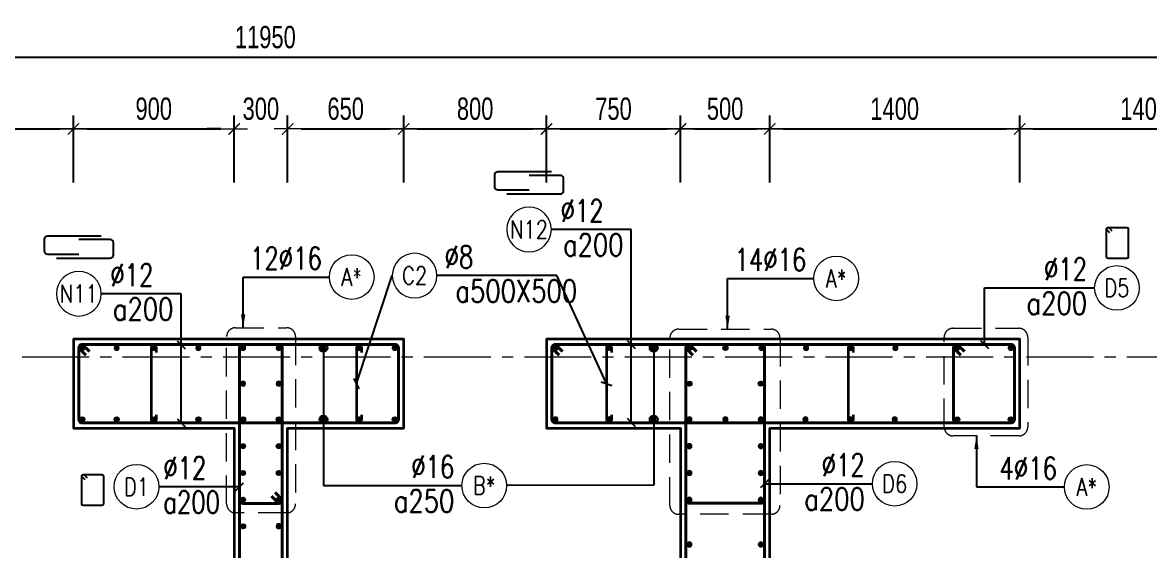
# Model space of a CAD drawing. Header units: millimetres. Extents: x 738475 to 1279438, y -34239 to 156422.
# Drawn here: x 1070368 to 1076680, y 19015 to 21970 of the extents above; entities that cross this region are included whole.
import ezdxf
from ezdxf.enums import TextEntityAlignment as Align

# ---------------------------------------------------------------- set-up
doc = ezdxf.new("R2010")
doc.units = ezdxf.units.MM
doc.header["$MEASUREMENT"] = 0
doc.linetypes.add('HIDDEN2', pattern=[4.7625, 3.175, -1.5875])
doc.linetypes.add('HT_Grid$0$CENTER2', pattern=[1.125, 0.75, -0.125, 0.125, -0.125])
doc.layers.get('0').update_dxf_attribs({"lineweight": 20})
doc.layers.get('Defpoints').update_dxf_attribs({"color": 151, "lineweight": 9})
for name, color, linetype, lineweight in [('HT_Grid$0$NDC_S_AXIS', 5, 'HT_Grid$0$CENTER2', 13), ('KC-LEADER', 153, 'Continuous', 18), ('KC-THEP', 6, 'Continuous', 40), ('NDC_S_DIM', 1, 'Continuous', 15), ('NDC_S_HIDDEN', 8, 'HIDDEN2', 13), ('NDC_S_LEADER', 1, 'Continuous', 15), ('NDC_S_REBAR', 4, 'Continuous', 35), ('NDC_S_STIRRUP', 4, 'Continuous', 40), ('NDC_S_VN TEXT', 7, 'Continuous', 20), ('NDC_S_WALL', 6, 'Continuous', 35)]:
    doc.layers.add(name, color=color, linetype=linetype, lineweight=lineweight)
doc.layers.add('Leader', color=6, linetype='Continuous')
doc.layers.add('Ligature', color=1, linetype='Continuous')
doc.styles.add('NDC_DIM', font='', dxfattribs={"width": 0.75})
doc.styles.add('NDC_EN TXT', font='romans.shx', dxfattribs={"width": 0.8})
doc.styles.get('NDC_DIM').set_extended_font_data('Dotum')
doc.dimstyles.new('NDC_dim_30', dxfattribs={"dimscale": 30, "dimtxt": 2.5, "dimasz": 1.5, "dimexe": 1.5, "dimexo": 2.5, "dimgap": 1, "dimtad": 1, "dimdec": 0, "dimzin": 0, "dimdsep": 46, "dimtxsty": 'NDC_DIM', "dimblk": 'DIMMARK', "dimcen": 0.09, "dimdle": 1.2, "dimclrd": 1, "dimclre": 1, "dimclrt": 3, "dimadec": 0, "dimazin": 0, "dimtfac": 1, "dimtdec": 0, "dimtix": 1, "dimtofl": 0, "dimtmove": 0, "dimatfit": 3, "dimfxl": 6, "dimfxlon": 1, "dimtolj": 1, "dimtzin": 0, "dimarcsym": 0})
doc.dimstyles.new('NDC_dim_50', dxfattribs={"dimscale": 50, "dimtxt": 2.5, "dimasz": 1.5, "dimexe": 1.5, "dimexo": 2.5, "dimgap": 1, "dimtad": 1, "dimdec": 0, "dimzin": 0, "dimdsep": 46, "dimtxsty": 'NDC_DIM', "dimblk": 'DIMMARK', "dimcen": 0.09, "dimdle": 1.2, "dimclrd": 1, "dimclre": 1, "dimclrt": 3, "dimadec": 0, "dimazin": 0, "dimtfac": 1, "dimtdec": 0, "dimtix": 1, "dimtofl": 0, "dimtmove": 0, "dimatfit": 3, "dimfxl": 6, "dimfxlon": 1, "dimtolj": 1, "dimtzin": 0, "dimarcsym": 0})

# ---------------------------------------------------------------- blocks, each defined once
blk = doc.blocks.new('THEP')
at = {"layer": 'KC-LEADER', "color": 6}
blk.add_circle((0, 0), 14, dxfattribs=at)
at = {"layer": 'KC-THEP'}
for p, q in [((-14, 0), (14, 0)), ((9.9, 9.9), (-9.9, -9.9)), ((-9.9, 9.9), (9.9, -9.9)), ((0, 14), (0, -14))]:
    blk.add_line(p, q, dxfattribs=at)
blk = doc.blocks.new('DIMMARK')
at = {"layer": 'NDC_S_DIM', "color": 1}
blk.add_line((-1.5, 0), (1, 0), dxfattribs=at)
at = {"layer": 'NDC_S_DIM', "color": 2, "const_width": 0.1}
blk.add_lwpolyline([(-0.424, -0.424), (0.424, 0.424)], dxfattribs=at)
blk = doc.blocks.new('*U11')
blk.add_circle((-2.5, 0), 2.5)
at = {"layer": 'NDC_S_VN TEXT', "color": 3, "style": 'NDC_EN TXT', "width": 0.75}
for tag, p in [('DK1', (0.5, 0.85)), ('KC1', (0.5, -2.97))]:
    blk.add_attdef(tag, p, '', height=2.5, dxfattribs=at)
at = {"layer": 'NDC_S_VN TEXT', "color": 7, "style": 'NDC_EN TXT', "width": 0.8}
blk.add_attdef('SH2', text='', height=2, dxfattribs=at).set_placement((-2.5, 0), align=Align.MIDDLE)
blk = doc.blocks.new('*U9')
blk.add_circle((2.5, 0), 2.5)
at = {"layer": 'NDC_S_VN TEXT', "color": 3, "style": 'NDC_EN TXT', "width": 0.75}
blk.add_attdef('DK2', text='', height=2.5, dxfattribs=at).set_placement((-0.85, 0.85), align=Align.RIGHT)
at = {"layer": 'NDC_S_VN TEXT', "color": 7, "style": 'NDC_EN TXT', "width": 0.8}
blk.add_attdef('SH3', text='', height=2, dxfattribs=at).set_placement((2.5, 0), align=Align.MIDDLE)
blk = doc.blocks.new('*U10')
blk.add_circle((2.5, 0), 2.5)
at = {"layer": 'NDC_S_VN TEXT', "color": 3, "style": 'NDC_EN TXT'}
for tag, width, p in [('DK2', 0.75, (-0.85, 0.85)), ('KC2', 0.8, (-0.85, -2.97))]:
    blk.add_attdef(tag, text='', height=2.5, dxfattribs=dict(at, width=width)).set_placement(p, align=Align.RIGHT)
at = {"layer": 'NDC_S_VN TEXT', "color": 7, "style": 'NDC_EN TXT', "width": 0.8}
blk.add_attdef('SH3', text='', height=2, dxfattribs=at).set_placement((2.5, 0), align=Align.MIDDLE)
blk = doc.blocks.new('A$C72321851')
at = {"layer": 'Ligature'}
for points in [[(-60.9, -129.3), (-60.9, 170.9, -0.414214), (-43.3, 188.5), (25.8, 188.5, -0.414214), (43.4, 170.9), (43.4, -4.3)], [(-39.7, -4.3), (-39.7, -179.5, 0.414214), (-22.1, -197.1), (47, -197.1, 0.414214), (64.6, -179.5), (64.6, 120.7)]]:
    blk.add_lwpolyline(points, format="xyb", dxfattribs=at)
blk = doc.blocks.new('*D930')
at = {"layer": 'Defpoints', "color": 0, "ltscale": 200, "transparency": 16777216}
for p in [(1070653.3, 21374), (1069553.3, 19948.3), (1070653.3, 19948.3)]:
    blk.add_point(p, dxfattribs=at)
at = {"layer": 'NDC_S_DIM', "color": 1, "lineweight": -2, "ltscale": 200, "transparency": 16777216}
for p, q in [((1069553.3, 21074), (1069553.3, 21449)), ((1070653.3, 21074), (1070653.3, 21449)), ((1069628.3, 21374), (1070578.3, 21374))]:
    blk.add_line(p, q, dxfattribs=at)
at = {"layer": 'NDC_S_DIM', "color": 1, "lineweight": -2, "ltscale": 200, "transparency": 16777216, "xscale": 75, "yscale": 75, "zscale": 75, "rotation": 180}
blk.add_blockref('DIMMARK', (1069553.3, 21374), dxfattribs=at)
at = {"layer": 'NDC_S_DIM', "color": 1, "lineweight": -2, "ltscale": 200, "transparency": 16777216, "xscale": 75, "yscale": 75, "zscale": 75}
blk.add_blockref('DIMMARK', (1070653.3, 21374), dxfattribs=at)
at = {"layer": 'NDC_S_DIM', "color": 3, "ltscale": 200, "transparency": 16777216, "insert": (1070103.3, 21486.6), "char_height": 125, "attachment_point": 5, "style": 'NDC_DIM'}
blk.add_mtext('\\A1;1100', dxfattribs=at)
blk = doc.blocks.new('*D931')
at = {"layer": 'Defpoints', "color": 0, "ltscale": 200, "transparency": 16777216}
for p in [(1071553.3, 21374), (1070653.3, 19948.3), (1071553.3, 19698.3)]:
    blk.add_point(p, dxfattribs=at)
at = {"layer": 'NDC_S_DIM', "color": 1, "lineweight": -2, "ltscale": 200, "transparency": 16777216}
for p, q in [((1070653.3, 21074), (1070653.3, 21449)), ((1071553.3, 21074), (1071553.3, 21449)), ((1070728.3, 21374), (1071478.3, 21374))]:
    blk.add_line(p, q, dxfattribs=at)
at = {"layer": 'NDC_S_DIM', "color": 1, "lineweight": -2, "ltscale": 200, "transparency": 16777216, "xscale": 75, "yscale": 75, "zscale": 75, "rotation": 180}
blk.add_blockref('DIMMARK', (1070653.3, 21374), dxfattribs=at)
at = {"layer": 'NDC_S_DIM', "color": 1, "lineweight": -2, "ltscale": 200, "transparency": 16777216, "xscale": 75, "yscale": 75, "zscale": 75}
blk.add_blockref('DIMMARK', (1071553.3, 21374), dxfattribs=at)
at = {"layer": 'NDC_S_DIM', "color": 3, "ltscale": 200, "transparency": 16777216, "insert": (1071103.3, 21486.6), "char_height": 125, "attachment_point": 5, "style": 'NDC_DIM'}
blk.add_mtext('\\A1;900', dxfattribs=at)
blk = doc.blocks.new('*D932')
at = {"layer": 'Defpoints', "color": 0, "ltscale": 200, "transparency": 16777216}
for p in [(1071853.3, 21374), (1071553.3, 19698.3), (1071853.3, 19698.3)]:
    blk.add_point(p, dxfattribs=at)
at = {"layer": 'NDC_S_DIM', "color": 1, "lineweight": -2, "ltscale": 200, "transparency": 16777216}
for p, q in [((1071553.3, 21074), (1071553.3, 21449)), ((1071853.3, 21074), (1071853.3, 21449)), ((1071478.3, 21374), (1071403.3, 21374)), ((1071928.3, 21374), (1072003.3, 21374))]:
    blk.add_line(p, q, dxfattribs=at)
at = {"layer": 'NDC_S_DIM', "color": 1, "lineweight": -2, "ltscale": 200, "transparency": 16777216, "xscale": 75, "yscale": 75, "zscale": 75}
blk.add_blockref('DIMMARK', (1071553.3, 21374), dxfattribs=at)
at = {"layer": 'NDC_S_DIM', "color": 1, "lineweight": -2, "ltscale": 200, "transparency": 16777216, "xscale": 75, "yscale": 75, "zscale": 75, "rotation": 180}
blk.add_blockref('DIMMARK', (1071853.3, 21374), dxfattribs=at)
at = {"layer": 'NDC_S_DIM', "color": 3, "ltscale": 200, "transparency": 16777216, "insert": (1071703.3, 21486.6), "char_height": 125, "attachment_point": 5, "style": 'NDC_DIM'}
blk.add_mtext('\\A1;300', dxfattribs=at)
blk = doc.blocks.new('*D933')
at = {"layer": 'Defpoints', "color": 0, "ltscale": 200, "transparency": 16777216}
for p in [(1072503.3, 21374), (1071853.3, 19698.3), (1072503.3, 19698.3)]:
    blk.add_point(p, dxfattribs=at)
at = {"layer": 'NDC_S_DIM', "color": 1, "lineweight": -2, "ltscale": 200, "transparency": 16777216}
for p, q in [((1071853.3, 21074), (1071853.3, 21449)), ((1072503.3, 21074), (1072503.3, 21449)), ((1071928.3, 21374), (1072428.3, 21374))]:
    blk.add_line(p, q, dxfattribs=at)
at = {"layer": 'NDC_S_DIM', "color": 1, "lineweight": -2, "ltscale": 200, "transparency": 16777216, "xscale": 75, "yscale": 75, "zscale": 75, "rotation": 180}
blk.add_blockref('DIMMARK', (1071853.3, 21374), dxfattribs=at)
at = {"layer": 'NDC_S_DIM', "color": 1, "lineweight": -2, "ltscale": 200, "transparency": 16777216, "xscale": 75, "yscale": 75, "zscale": 75}
blk.add_blockref('DIMMARK', (1072503.3, 21374), dxfattribs=at)
at = {"layer": 'NDC_S_DIM', "color": 3, "ltscale": 200, "transparency": 16777216, "insert": (1072178.3, 21486.6), "char_height": 125, "attachment_point": 5, "style": 'NDC_DIM'}
blk.add_mtext('\\A1;650', dxfattribs=at)
blk = doc.blocks.new('*D934')
at = {"layer": 'Defpoints', "color": 0, "ltscale": 200, "transparency": 16777216}
for p in [(1073303.3, 21374), (1072503.3, 19698.3), (1073303.3, 19698.3)]:
    blk.add_point(p, dxfattribs=at)
at = {"layer": 'NDC_S_DIM', "color": 1, "lineweight": -2, "ltscale": 200, "transparency": 16777216}
for p, q in [((1072503.3, 21074), (1072503.3, 21449)), ((1073303.3, 21074), (1073303.3, 21449)), ((1072578.3, 21374), (1073228.3, 21374))]:
    blk.add_line(p, q, dxfattribs=at)
at = {"layer": 'NDC_S_DIM', "color": 1, "lineweight": -2, "ltscale": 200, "transparency": 16777216, "xscale": 75, "yscale": 75, "zscale": 75, "rotation": 180}
blk.add_blockref('DIMMARK', (1072503.3, 21374), dxfattribs=at)
at = {"layer": 'NDC_S_DIM', "color": 1, "lineweight": -2, "ltscale": 200, "transparency": 16777216, "xscale": 75, "yscale": 75, "zscale": 75}
blk.add_blockref('DIMMARK', (1073303.3, 21374), dxfattribs=at)
at = {"layer": 'NDC_S_DIM', "color": 3, "ltscale": 200, "transparency": 16777216, "insert": (1072903.3, 21486.6), "char_height": 125, "attachment_point": 5, "style": 'NDC_DIM'}
blk.add_mtext('\\A1;800', dxfattribs=at)
blk = doc.blocks.new('*D935')
at = {"layer": 'Defpoints', "color": 0, "ltscale": 200, "transparency": 16777216}
for p in [(1074053.3, 21374), (1073303.3, 19698.3), (1074053.3, 19698.3)]:
    blk.add_point(p, dxfattribs=at)
at = {"layer": 'NDC_S_DIM', "color": 1, "lineweight": -2, "ltscale": 200, "transparency": 16777216}
for p, q in [((1073303.3, 21074), (1073303.3, 21449)), ((1074053.3, 21074), (1074053.3, 21449)), ((1073378.3, 21374), (1073978.3, 21374))]:
    blk.add_line(p, q, dxfattribs=at)
at = {"layer": 'NDC_S_DIM', "color": 1, "lineweight": -2, "ltscale": 200, "transparency": 16777216, "xscale": 75, "yscale": 75, "zscale": 75, "rotation": 180}
blk.add_blockref('DIMMARK', (1073303.3, 21374), dxfattribs=at)
at = {"layer": 'NDC_S_DIM', "color": 1, "lineweight": -2, "ltscale": 200, "transparency": 16777216, "xscale": 75, "yscale": 75, "zscale": 75}
blk.add_blockref('DIMMARK', (1074053.3, 21374), dxfattribs=at)
at = {"layer": 'NDC_S_DIM', "color": 3, "ltscale": 200, "transparency": 16777216, "insert": (1073678.3, 21486.6), "char_height": 125, "attachment_point": 5, "style": 'NDC_DIM'}
blk.add_mtext('\\A1;750', dxfattribs=at)
blk = doc.blocks.new('*D936')
at = {"layer": 'Defpoints', "color": 0, "ltscale": 200, "transparency": 16777216}
for p in [(1074553.3, 21374), (1074053.3, 19698.3), (1074553.3, 19656.6)]:
    blk.add_point(p, dxfattribs=at)
at = {"layer": 'NDC_S_DIM', "color": 1, "lineweight": -2, "ltscale": 200, "transparency": 16777216}
for p, q in [((1074053.3, 21074), (1074053.3, 21449)), ((1074553.3, 21074), (1074553.3, 21449)), ((1074128.3, 21374), (1074478.3, 21374))]:
    blk.add_line(p, q, dxfattribs=at)
at = {"layer": 'NDC_S_DIM', "color": 1, "lineweight": -2, "ltscale": 200, "transparency": 16777216, "xscale": 75, "yscale": 75, "zscale": 75, "rotation": 180}
blk.add_blockref('DIMMARK', (1074053.3, 21374), dxfattribs=at)
at = {"layer": 'NDC_S_DIM', "color": 1, "lineweight": -2, "ltscale": 200, "transparency": 16777216, "xscale": 75, "yscale": 75, "zscale": 75}
blk.add_blockref('DIMMARK', (1074553.3, 21374), dxfattribs=at)
at = {"layer": 'NDC_S_DIM', "color": 3, "ltscale": 200, "transparency": 16777216, "insert": (1074303.3, 21486.6), "char_height": 125, "attachment_point": 5, "style": 'NDC_DIM'}
blk.add_mtext('\\A1;500', dxfattribs=at)
blk = doc.blocks.new('*D942')
at = {"layer": 'Defpoints', "color": 0, "ltscale": 200, "transparency": 16777216}
for p in [(1075346.8, 20098.3), (1079617, 20098.3), (1075346.8, 11098.3)]:
    blk.add_point(p, dxfattribs=at)
at = {"layer": 'NDC_S_DIM', "color": 1, "lineweight": -2, "ltscale": 200, "transparency": 16777216}
for p, q in [((1079317, 20098.3), (1079692, 20098.3)), ((1079617, 11173.3), (1079617, 20023.3)), ((1079317, 11098.3), (1079692, 11098.3))]:
    blk.add_line(p, q, dxfattribs=at)
at = {"layer": 'NDC_S_DIM', "color": 1, "lineweight": -2, "ltscale": 200, "transparency": 16777216, "xscale": 75, "yscale": 75, "zscale": 75}
for p, rotation in [((1079617, 20098.3), 90), ((1079617, 11098.3), 270)]:
    blk.add_blockref('DIMMARK', p, dxfattribs=dict(at, rotation=rotation))
at = {"layer": 'NDC_S_DIM', "color": 3, "ltscale": 200, "transparency": 16777216, "insert": (1079504.4, 15598.3), "char_height": 125, "attachment_point": 5, "rotation": 90, "style": 'NDC_DIM'}
blk.add_mtext('\\A1;9000', dxfattribs=at)
blk = doc.blocks.new('*D943')
at = {"layer": 'Defpoints', "color": 0, "ltscale": 200, "transparency": 16777216}
for p in [(1074460.2, 20198.3), (1079205.3, 20198.3), (1074053.3, 20098.3)]:
    blk.add_point(p, dxfattribs=at)
at = {"layer": 'NDC_S_DIM', "color": 1, "lineweight": -2, "ltscale": 200, "transparency": 16777216}
for p, q in [((1079205.3, 20273.3), (1079205.3, 20348.3)), ((1078905.3, 20198.3), (1079280.3, 20198.3)), ((1078905.3, 20098.3), (1079280.3, 20098.3)), ((1079205.3, 20023.3), (1079205.3, 19948.3))]:
    blk.add_line(p, q, dxfattribs=at)
at = {"layer": 'NDC_S_DIM', "color": 1, "lineweight": -2, "ltscale": 200, "transparency": 16777216, "xscale": 75, "yscale": 75, "zscale": 75}
for p, rotation in [((1079205.3, 20198.3), 270), ((1079205.3, 20098.3), 90)]:
    blk.add_blockref('DIMMARK', p, dxfattribs=dict(at, rotation=rotation))
at = {"layer": 'NDC_S_DIM', "color": 3, "ltscale": 200, "transparency": 16777216, "insert": (1079092.8, 20148.3), "char_height": 125, "attachment_point": 5, "rotation": 90, "style": 'NDC_DIM'}
blk.add_mtext('\\A1;100', dxfattribs=at)
blk = doc.blocks.new('*D949')
at = {"layer": 'Defpoints', "color": 0, "ltscale": 200, "transparency": 16777216}
for p in [(1077703.3, 21775.1), (1065753.3, 21074), (1077703.3, 20198.3)]:
    blk.add_point(p, dxfattribs=at)
at = {"layer": 'NDC_S_DIM', "color": 1, "lineweight": -2, "ltscale": 200, "transparency": 16777216}
for p, q in [((1065753.3, 21475.1), (1065753.3, 21850.1)), ((1077703.3, 21475.1), (1077703.3, 21850.1)), ((1065828.3, 21775.1), (1077628.3, 21775.1))]:
    blk.add_line(p, q, dxfattribs=at)
at = {"layer": 'NDC_S_DIM', "color": 1, "lineweight": -2, "ltscale": 200, "transparency": 16777216, "xscale": 75, "yscale": 75, "zscale": 75, "rotation": 180}
blk.add_blockref('DIMMARK', (1065753.3, 21775.1), dxfattribs=at)
at = {"layer": 'NDC_S_DIM', "color": 1, "lineweight": -2, "ltscale": 200, "transparency": 16777216, "xscale": 75, "yscale": 75, "zscale": 75}
blk.add_blockref('DIMMARK', (1077703.3, 21775.1), dxfattribs=at)
at = {"layer": 'NDC_S_DIM', "color": 3, "ltscale": 200, "transparency": 16777216, "insert": (1071728.3, 21887.7), "char_height": 125, "attachment_point": 5, "style": 'NDC_DIM'}
blk.add_mtext('\\A1;11950', dxfattribs=at)
blk = doc.blocks.new('*D959')
at = {"layer": 'Defpoints', "color": 0, "ltscale": 200, "transparency": 16777216}
for p in [(1075953.3, 21374), (1075953.3, 20198.3), (1074553.3, 19656.6)]:
    blk.add_point(p, dxfattribs=at)
at = {"layer": 'NDC_S_DIM', "color": 1, "lineweight": -2, "ltscale": 200, "transparency": 16777216}
for p, q in [((1074553.3, 21074), (1074553.3, 21449)), ((1075953.3, 21074), (1075953.3, 21449)), ((1074628.3, 21374), (1075878.3, 21374))]:
    blk.add_line(p, q, dxfattribs=at)
at = {"layer": 'NDC_S_DIM', "color": 1, "lineweight": -2, "ltscale": 200, "transparency": 16777216, "xscale": 75, "yscale": 75, "zscale": 75, "rotation": 180}
blk.add_blockref('DIMMARK', (1074553.3, 21374), dxfattribs=at)
at = {"layer": 'NDC_S_DIM', "color": 1, "lineweight": -2, "ltscale": 200, "transparency": 16777216, "xscale": 75, "yscale": 75, "zscale": 75}
blk.add_blockref('DIMMARK', (1075953.3, 21374), dxfattribs=at)
at = {"layer": 'NDC_S_DIM', "color": 3, "ltscale": 200, "transparency": 16777216, "insert": (1075253.3, 21486.6), "char_height": 125, "attachment_point": 5, "style": 'NDC_DIM'}
blk.add_mtext('\\A1;1400', dxfattribs=at)
blk = doc.blocks.new('*D964')
at = {"layer": 'Defpoints', "color": 0, "ltscale": 200, "transparency": 16777216}
for p in [(1077353.3, 21374), (1075953.3, 20198.3), (1077353.3, 20198.3)]:
    blk.add_point(p, dxfattribs=at)
at = {"layer": 'NDC_S_DIM', "color": 1, "lineweight": -2, "ltscale": 200, "transparency": 16777216}
for p, q in [((1075953.3, 21074), (1075953.3, 21449)), ((1077353.3, 21074), (1077353.3, 21449)), ((1076028.3, 21374), (1077278.3, 21374))]:
    blk.add_line(p, q, dxfattribs=at)
at = {"layer": 'NDC_S_DIM', "color": 1, "lineweight": -2, "ltscale": 200, "transparency": 16777216, "xscale": 75, "yscale": 75, "zscale": 75, "rotation": 180}
blk.add_blockref('DIMMARK', (1075953.3, 21374), dxfattribs=at)
at = {"layer": 'NDC_S_DIM', "color": 1, "lineweight": -2, "ltscale": 200, "transparency": 16777216, "xscale": 75, "yscale": 75, "zscale": 75}
blk.add_blockref('DIMMARK', (1077353.3, 21374), dxfattribs=at)
at = {"layer": 'NDC_S_DIM', "color": 3, "ltscale": 200, "transparency": 16777216, "insert": (1076653.3, 21486.6), "char_height": 125, "attachment_point": 5, "style": 'NDC_DIM'}
blk.add_mtext('\\A1;1400', dxfattribs=at)

msp = doc.modelspace()

# ---------------------------------------------------------------- linework, layer by layer
at = {"layer": 'HT_Grid$0$NDC_S_AXIS', "ltscale": 500}
msp.add_line((1060803.973, 20098.282), (1079616.991, 20098.282), dxfattribs=at)
at = {"layer": 'Ligature'}
for points in [[(1076458.595, 20792.493), (1076442.629, 20808.459, -0.66817864), (1076448.403, 20822.397), (1076553.031, 20822.397, -0.41421356), (1076561.196, 20814.232), (1076561.196, 20657.124, -0.41421356), (1076553.031, 20648.959), (1076448.403, 20648.959, -0.41421356), (1076440.238, 20657.124), (1076440.238, 20814.232, -0.66817864), (1076454.176, 20820.005), (1076470.142, 20804.039)], [(1070718.835, 19410.003), (1070702.869, 19425.969, -0.66817864), (1070708.643, 19439.907), (1070813.271, 19439.907, -0.41421356), (1070821.436, 19431.742), (1070821.436, 19274.634, -0.41421356), (1070813.271, 19266.47), (1070708.642, 19266.47, -0.41421356), (1070700.478, 19274.634), (1070700.478, 19431.742, -0.66817864), (1070714.416, 19437.515), (1070730.382, 19421.55)]]:
    msp.add_lwpolyline(points, format="xyb", dxfattribs=at)
at = {"layer": 'NDC_S_HIDDEN', "ltscale": 50}
for points in [[(1071561.464, 20261.369), (1071847.533, 20261.369, -0.41421356), (1071897.533, 20211.369), (1071897.533, 19274.893, -0.41421356), (1071847.533, 19224.893), (1071561.464, 19224.893, -0.41421356), (1071511.464, 19274.893), (1071511.464, 20211.369, -0.41421356)], [(1074560.75, 19217.009), (1074043.41, 19217.009, -0.41421356), (1073993.41, 19267.009), (1073993.41, 20203.485, -0.41421356), (1074043.41, 20253.485), (1074560.75, 20253.485, -0.41421356), (1074610.75, 20203.485), (1074610.75, 19267.009, -0.41421356)], [(1075580.01, 20258.191), (1075948.53, 20258.191, -0.41421356), (1075998.53, 20208.191), (1075998.53, 19706.141, -0.41421356), (1075948.53, 19656.141), (1075580.01, 19656.141, -0.41421356), (1075530.01, 19706.141), (1075530.01, 20208.191, -0.41421356)]]:
    msp.add_lwpolyline(points, format="xyb", close=True, dxfattribs=at)
at = {"layer": 'NDC_S_REBAR'}
for points in [[(1071118.459, 20123.282), (1071118.459, 20148.282, 1), (1071088.459, 20148.282), (1071088.459, 19748.282, 1), (1071118.459, 19748.282), (1071118.459, 19773.282)], [(1072268.349, 20123.282), (1072268.349, 20148.282, 1), (1072238.349, 20148.282), (1072238.349, 19748.282, 1), (1072268.349, 19748.282), (1072268.349, 19773.282)], [(1073668.349, 20123.282), (1073668.349, 20148.282, 1), (1073638.349, 20148.282), (1073638.349, 19748.282, 1), (1073668.349, 19748.282), (1073668.349, 19773.282)], [(1075021.861, 20123.282), (1075021.861, 20148.282, 1), (1074991.861, 20148.282), (1074991.861, 19748.282, 1), (1075021.861, 19748.282), (1075021.861, 19773.282)]]:
    msp.add_lwpolyline(points, format="xyb", dxfattribs=at)
at = {"layer": 'NDC_S_STIRRUP'}
for points in [[(1070743.349, 20128.282), (1070703.349, 20168.282, 0.41421356), (1070683.349, 20148.282), (1070683.349, 19748.282, 0.41421356), (1070703.349, 19728.282), (1072453.349, 19728.282, 0.41421356), (1072473.349, 19748.282), (1072473.349, 20148.282, 0.41421356), (1072453.349, 20168.282), (1070703.349, 20168.282, 0.41421356), (1070683.349, 20148.282), (1070723.349, 20108.282)], [(1071783.349, 12988.28), (1071823.349, 12948.28, -0.41421356), (1071803.349, 12928.28), (1071603.349, 12928.28, -0.41421356), (1071583.349, 12948.28), (1071583.349, 20148.282, -0.41421356), (1071603.349, 20168.282), (1071803.349, 20168.282, -0.41421356), (1071823.349, 20148.282), (1071823.349, 12948.28, -0.41421356), (1071803.349, 12928.28), (1071763.349, 12968.28)], [(1071783.459, 19338.282), (1071823.459, 19298.282, -0.41421356), (1071803.459, 19278.282), (1071603.459, 19278.282, -0.41421356), (1071583.459, 19298.282), (1071583.349, 20148.282, -0.41421356), (1071603.349, 20168.282), (1071803.349, 20168.282, -0.41421356), (1071823.349, 20148.282), (1071823.459, 19298.282, -0.41421356), (1071803.459, 19278.282), (1071763.459, 19318.282)], [(1073393.349, 20128.282), (1073353.349, 20168.282, 0.41421356), (1073333.349, 20148.282), (1073333.349, 19748.282, 0.41421356), (1073353.349, 19728.282), (1075903.349, 19728.282, 0.41421356), (1075923.349, 19748.282), (1075923.349, 20148.282, 0.41421356), (1075903.349, 20168.282), (1073353.349, 20168.282, 0.41421356), (1073333.349, 20148.282), (1073373.349, 20108.282)], [(1074123.349, 20108.282), (1074083.349, 20148.282, -0.41421356), (1074103.349, 20168.282), (1074503.349, 20168.282, -0.41421356), (1074523.349, 20148.282), (1074523.349, 19298.465, -0.41421356), (1074503.349, 19278.465), (1074103.349, 19278.465, -0.41421356), (1074083.349, 19298.465), (1074083.349, 20148.282, -0.41421356), (1074103.349, 20168.282), (1074143.349, 20128.282)], [(1074123.349, 20108.282), (1074083.349, 20148.282, -0.41421356), (1074103.349, 20168.282), (1074503.349, 20168.282, -0.41421356), (1074523.349, 20148.282), (1074523.349, 11048.282, -0.41421356), (1074503.349, 11028.282), (1074103.349, 11028.282, -0.41421356), (1074083.349, 11048.282), (1074083.349, 20148.282, -0.41421356), (1074103.349, 20168.282), (1074143.349, 20128.282)], [(1075643.349, 20128.282), (1075603.349, 20168.282, 0.41421356), (1075583.349, 20148.282), (1075583.349, 19748.282, 0.41421356), (1075603.349, 19728.282), (1075903.349, 19728.282, 0.41421356), (1075923.349, 19748.282), (1075923.349, 20148.282, 0.41421356), (1075903.349, 20168.282), (1075603.349, 20168.282, 0.41421356), (1075583.349, 20148.282), (1075623.349, 20108.282)]]:
    msp.add_lwpolyline(points, format="xyb", dxfattribs=at)
at = {"layer": 'NDC_S_WALL'}
msp.add_lwpolyline([(1077353.349, 20198.282), (1077353.349, 11498.282), (1074553.349, 11498.282), (1074553.349, 17868.282), (1075953.349, 17868.282), (1075953.349, 18168.282), (1074553.349, 18168.282), (1074553.349, 19698.282), (1075953.349, 19698.282), (1075953.349, 20198.282), (1073303.349, 20198.282), (1073303.349, 19698.282), (1074053.349, 19698.282), (1074053.349, 14748.282), (1071853.349, 14748.282), (1071853.349, 19698.282), (1072503.349, 19698.282), (1072503.349, 20198.282), (1070653.349, 20198.282), (1070653.349, 19698.282), (1071553.349, 19698.282), (1071553.349, 17648.282), (1068753.349, 17648.282)], dxfattribs=at)

# ---------------------------------------------------------------- block references
at = {"layer": 'KC-THEP', "xscale": -1}
for p, rotation in [((1070703.349, 20148.282), 350.3314355636191), ((1070895.746, 20148.282), 350.3314355636191), ((1071103.459, 20148.282), 350.3314355636191), ((1071353.459, 20148.282), 350.3314355636191), ((1071603.459, 20148.282), 350.3314355636191), ((1071803.349, 20148.282), 350.3314355631725), ((1071803.349, 20148.282), 350.3314355631725), ((1072053.349, 20148.282), 350.3314355636191), ((1072253.349, 20148.282), 350.3314355636191), ((1072453.349, 20148.282), 350.3314355636191), ((1074506.861, 20148.282), 170.331435563619), ((1074756.861, 20148.282), 170.331435563619), ((1075006.861, 20148.282), 170.331435563619), ((1075256.861, 20148.282), 170.331435563619), ((1075603.349, 20148.282), 350.3314355636191), ((1075903.349, 20148.282), 350.3314355636191), ((1071603.349, 19948.282), 170.3314355631724), ((1071603.349, 19948.282), 170.3314355631724), ((1071803.349, 19948.282), 170.3314355631724), ((1071803.349, 19948.282), 170.3314355631724), ((1073353.349, 19748.282), 170.331435563619), ((1073653.349, 19748.282), 170.331435563619), ((1073903.349, 19748.282), 170.331435563619), ((1074103.349, 19748.282), 170.331435563619), ((1074305.105, 19748.282), 170.331435563619), ((1074503.349, 19748.282), 170.331435563619), ((1074753.349, 19748.282), 170.331435563619), ((1075003.349, 19748.282), 170.331435563619), ((1075253.349, 19748.282), 170.331435563619), ((1074103.349, 19598.282), 170.331435563619), ((1074503.349, 19598.282), 170.331435563619), ((1074103.349, 19448.282), 170.331435563619), ((1074503.349, 19448.282), 170.331435563619), ((1074103.349, 19298.282), 170.331435563619), ((1074503.349, 19298.282), 170.331435563619), ((1071803.349, 19149.829), 350.3314355636191), ((1074103.349, 19048.282), 170.331435563619), ((1074503.349, 19048.282), 170.331435563619)]:
    msp.add_blockref('THEP', p, dxfattribs=dict(at, rotation=rotation))
at = {"layer": 'KC-THEP'}
for p, rotation in [((1071599.836, 20148.282), 189.6685644359343), ((1071599.836, 20148.282), 189.6685644359343), ((1073353.349, 20148.282), 9.668564436380946), ((1073653.349, 20148.282), 9.668564436380946), ((1073903.349, 20148.282), 9.668564436380946), ((1074103.349, 20148.282), 9.668564436380946), ((1074305.105, 20148.282), 9.668564436380946), ((1074103.349, 19948.282), 9.668564436380946), ((1074503.349, 19948.282), 9.668564436380946), ((1070703.349, 19748.282), 189.6685644363809), ((1070895.746, 19748.282), 189.6685644363809), ((1071103.459, 19748.282), 189.6685644363809), ((1071353.459, 19748.282), 189.6685644363809), ((1071603.349, 19748.282), 189.6685644359343), ((1071603.349, 19748.282), 189.6685644359343), ((1071603.459, 19748.282), 189.6685644363809), ((1071803.349, 19748.282), 189.6685644359343), ((1071803.349, 19748.282), 189.6685644359343), ((1072053.349, 19748.282), 189.6685644363809), ((1072253.349, 19748.282), 189.6685644363809), ((1072453.349, 19748.282), 189.6685644363809), ((1075603.349, 19748.282), 189.6685644363809), ((1075903.349, 19748.282), 189.6685644363809), ((1071603.349, 19598.282), 189.6685644359343), ((1071803.349, 19598.282), 189.6685644359343), ((1071603.349, 19448.282), 189.6685644359343), ((1071803.349, 19448.282), 189.6685644359343), ((1071603.349, 19298.282), 189.6685644359343), ((1071803.349, 19298.282), 189.6685644359343), ((1071603.377, 19149.528), 189.6685644363809)]:
    msp.add_blockref('THEP', p, dxfattribs=dict(at, rotation=rotation))
at = {"layer": 'Leader', "xscale": -1, "rotation": 270.0000000000001}
for p in [(1073210.138, 21070.911), (1070688.752, 20711.284)]:
    msp.add_blockref('A$C72321851', p, dxfattribs=at)
at = {"layer": 'NDC_S_VN TEXT'}
ref = msp.add_blockref('*U10', (1073330.148, 20811.319), dxfattribs=dict(at, xscale=-50, yscale=50, zscale=50))
ref.add_attrib('SH3', 'N12', dxfattribs={"color": 7, "height": 100, "style": 'NDC_EN TXT', "width": 0.8}).set_placement((1073205.148, 20811.319), align=Align.MIDDLE)
ref.add_attrib('DK2', '%%C12', dxfattribs={"color": 3, "height": 125, "style": 'NDC_EN TXT', "width": 0.75}).set_placement((1073622.648, 20853.594), align=Align.RIGHT)
ref.add_attrib('KC2', 'a200', dxfattribs={"color": 3, "height": 125, "style": 'NDC_EN TXT', "width": 0.8}).set_placement((1073734.553, 20662.692), align=Align.RIGHT)
at = {"layer": 'NDC_S_VN TEXT', "xscale": 50, "yscale": 50, "zscale": 50}
for name, p, values in [('*U9', (1072087.133, 20545.307), {'SH3': 'A*', 'DK2': '12%%C16'}), ('*U9', (1074800.35, 20537.423), {'SH3': 'A*', 'DK2': '14%%C16'}), ('*U10', (1076372.875, 20484.403), {'SH3': 'D5', 'DK2': '%%c12', 'KC2': 'a200'}), ('*U11', (1071131.759, 19371.004), {'SH2': 'D1', 'DK1': '%%C12', 'KC1': 'a200'}), ('*U10', (1072829.193, 19377.907), {'SH3': 'B*', 'DK2': '%%C16', 'KC2': 'a250'}), ('*U10', (1075127.905, 19388.326), {'SH3': 'D6', 'DK2': '%%C12', 'KC2': 'a200'}), ('*U9', (1076203.999, 19369.881), {'SH3': 'A*', 'DK2': '4%%C16'})]:
    msp.add_blockref(name, p, dxfattribs=at).add_auto_attribs(values)
at = {"layer": 'NDC_S_VN TEXT'}
ref = msp.add_blockref('*U10', (1072689.507, 20553.315), dxfattribs=dict(at, xscale=-50, yscale=50, zscale=50))
ref.add_attrib('SH3', 'C2', dxfattribs={"color": 7, "height": 100, "style": 'NDC_EN TXT', "width": 0.8}).set_placement((1072564.507, 20553.315), align=Align.MIDDLE)
ref.add_attrib('DK2', '%%c8', dxfattribs={"color": 3, "height": 125, "style": 'NDC_EN TXT', "width": 0.75}).set_placement((1072892.721, 20595.59), align=Align.RIGHT)
ref.add_attrib('KC2', 'a500X500', dxfattribs={"color": 3, "height": 125, "style": 'NDC_EN TXT', "width": 0.8}).set_placement((1073474.864, 20404.687), align=Align.RIGHT)
ref = msp.add_blockref('*U10', (1070808.762, 20451.692), dxfattribs=dict(at, xscale=-50, yscale=50, zscale=50))
ref.add_attrib('SH3', 'N11', dxfattribs={"color": 7, "height": 100, "style": 'NDC_EN TXT', "width": 0.8}).set_placement((1070683.762, 20451.692), align=Align.MIDDLE)
ref.add_attrib('DK2', '%%C12', dxfattribs={"color": 3, "height": 125, "style": 'NDC_EN TXT', "width": 0.75}).set_placement((1071101.262, 20493.967), align=Align.RIGHT)
ref.add_attrib('KC2', 'a200', dxfattribs={"color": 3, "height": 125, "style": 'NDC_EN TXT', "width": 0.8}).set_placement((1071213.167, 20303.065), align=Align.RIGHT)

# ---------------------------------------------------------------- dimensions: what is measured, and where the dimension line sits
at = {"layer": 'NDC_S_DIM', "ltscale": 200}
for base, p1, p2, picture, middle in [((1077703.349, 21775.127), (1065753.349, 21073.996), (1077703.349, 20198.282), '*D949', (1071728.349, 21887.711)), ((1070653.349, 21373.996), (1069553.349, 19948.282), (1070653.349, 19948.282), '*D930', (1070103.349, 21486.581)), ((1071553.349, 21373.996), (1070653.349, 19948.282), (1071553.349, 19698.282), '*D931', (1071103.349, 21486.581)), ((1071853.349, 21373.996), (1071553.349, 19698.282), (1071853.349, 19698.282), '*D932', (1071703.349, 21486.581)), ((1072503.349, 21373.996), (1071853.349, 19698.282), (1072503.349, 19698.282), '*D933', (1072178.349, 21486.581)), ((1073303.349, 21373.996), (1072503.349, 19698.282), (1073303.349, 19698.282), '*D934', (1072903.349, 21486.581)), ((1074053.349, 21373.996), (1073303.349, 19698.282), (1074053.349, 19698.282), '*D935', (1073678.349, 21486.581)), ((1074553.349, 21373.996), (1074053.349, 19698.282), (1074553.349, 19656.597), '*D936', (1074303.349, 21486.581)), ((1075953.349, 21373.996), (1074553.349, 19656.597), (1075953.349, 20198.282), '*D959', (1075253.349, 21486.581)), ((1077353.349, 21373.996), (1075953.349, 20198.282), (1077353.349, 20198.282), '*D964', (1076653.349, 21486.581))]:
    dim = msp.add_linear_dim(base=base, p1=p1, p2=p2, dimstyle='NDC_dim_50', override={"dimtmove": 1}, dxfattribs=at)
    dim.commit()
    dim.dimension.update_dxf_attribs({"geometry": picture, "text_midpoint": middle})
dim = msp.add_linear_dim(base=(1079205.336, 20198.282), p1=(1074053.349, 20098.282), p2=(1074460.207, 20198.282), angle=90, dimstyle='NDC_dim_50', override={"dimtmove": 1}, dxfattribs=at)
dim.commit()
dim.dimension.update_dxf_attribs({"geometry": '*D943', "text_midpoint": (1079092.751, 20148.282)})
dim = msp.add_linear_dim(base=(1079616.991, 20098.282), p1=(1075346.806, 11098.282), p2=(1075346.806, 20098.282), angle=90, dimstyle='NDC_dim_50', dxfattribs=at)
dim.commit()
dim.dimension.update_dxf_attribs({"geometry": '*D942', "text_midpoint": (1079504.406, 15598.282)})

# ---------------------------------------------------------------- leaders
at = {"layer": 'NDC_S_LEADER'}
for points, dimstyle, override in [([(1073777.584, 19731.72), (1073777.584, 20811.138), (1073330.148, 20811.138)], 'NDC_dim_30', {"dimgap": 1, "dimtad": 0, "dimldrblk": 'Oblique'}), ([(1073777.584, 20168.282), (1073777.584, 20811.138), (1073330.148, 20811.138)], 'NDC_dim_30', {"dimtad": 0, "dimldrblk": 'Oblique'}), ([(1071603.953, 20261.369), (1071603.953, 20545.307), (1072087.133, 20545.307)], 'NDC_dim_50', {"dimtad": 0}), ([(1072238.349, 19948.282), (1072439.507, 20553.315)], 'NDC_dim_30', {"dimtad": 0, "dimldrblk": 'Oblique'}), ([(1073638.349, 19948.282), (1073361.042, 20553.314), (1072689.507, 20553.314)], 'NDC_dim_30', {"dimtad": 0, "dimldrblk": 'Oblique'}), ([(1074317.169, 20253.485), (1074317.169, 20537.423), (1074800.35, 20537.423)], 'NDC_dim_50', {"dimtad": 0}), ([(1071256.198, 19728.282), (1071256.198, 20451.511), (1070808.762, 20451.511)], 'NDC_dim_30', {"dimgap": 1, "dimtad": 0, "dimldrblk": 'Oblique'}), ([(1071256.198, 20164.844), (1071256.198, 20451.511), (1070808.762, 20451.511)], 'NDC_dim_30', {"dimtad": 0, "dimldrblk": 'Oblique'}), ([(1075755.593, 20168.282), (1075755.593, 20484.403), (1076372.875, 20484.403)], 'NDC_dim_30', {"dimtad": 0, "dimldrblk": 'Oblique'}), ([(1072053.407, 20148.282), (1072053.349, 19377.726), (1072829.193, 19377.726)], 'NDC_dim_30', {"dimgap": 1, "dimtad": 0, "dimldrblk": 'Origin'}), ([(1073903.349, 20148.282), (1073903.349, 19379.595), (1073079.193, 19377.907)], 'NDC_dim_30', {"dimtad": 0, "dimldrblk": 'Origin'}), ([(1072053.349, 19747.62), (1072053.349, 19377.726), (1072829.193, 19377.726)], 'NDC_dim_30', {"dimgap": 1, "dimtad": 0, "dimldrblk": 'Origin'}), ([(1073903.349, 19748.282), (1073903.349, 19379.595), (1073079.193, 19377.907)], 'NDC_dim_30', {"dimtad": 0, "dimldrblk": 'Origin'}), ([(1075711.133, 19657.481), (1075711.133, 19369.881), (1076203.999, 19369.881)], 'NDC_dim_50', {"dimgap": 1, "dimtad": 0}), ([(1071583.349, 19371.004), (1071131.759, 19371.004)], 'NDC_dim_30', {"dimtad": 0, "dimldrblk": 'Oblique'}), ([(1074523.349, 19388.145), (1075127.905, 19388.145)], 'NDC_dim_30', {"dimtad": 0, "dimldrblk": 'Oblique'})]:
    msp.add_leader(points, dimstyle=dimstyle, override=override, dxfattribs=at)

doc.saveas('drawing.dxf')
